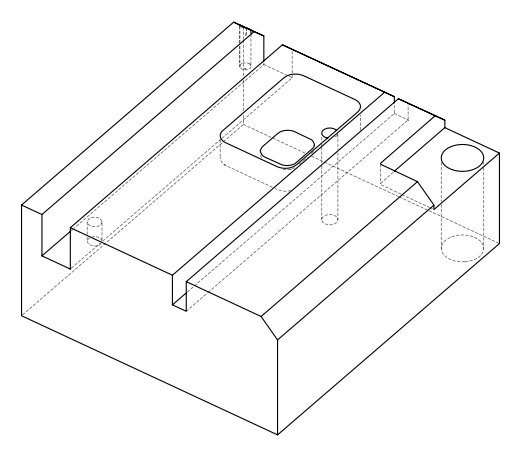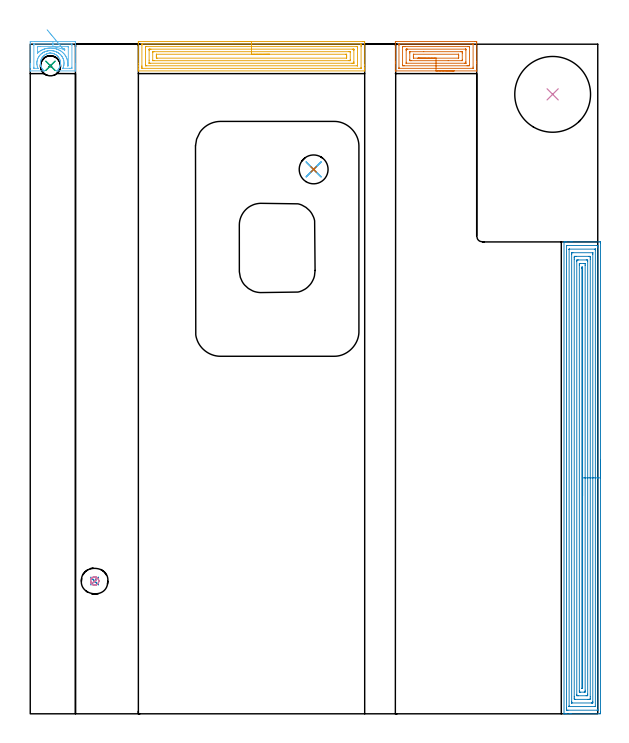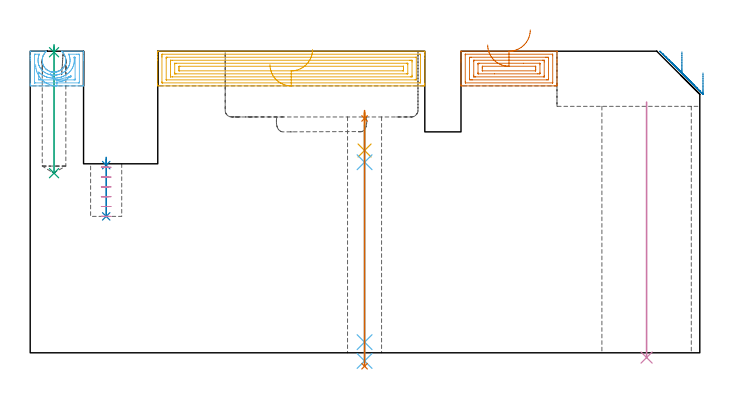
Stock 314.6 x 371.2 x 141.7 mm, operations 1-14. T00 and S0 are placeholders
(PLAN: 19 operations, 12 tool changes, 143.3 min)
(1 SPOT_DRILL | STEP1HOLE_1 | NXT0321_9005460120000 | 0.04 min | 3403 mm3)
(2 SPOT_DRILL_1 | STEP1POCKET | NXT0321_9005460120000 | 0.04 min | 5881 mm3)
(3 SPOT_DRILL_2 | STEP1POCKET_1 | NXT0321_9005460120000 | 0.03 min | 0 mm3)
(4 INDEXABLE_INSERT_DRILL_THROUGH_HOLE_FROM_SOLID | STEP1HOLE | NXT0302_036 | 0.49 min | 196236 mm3)
(5 DRILL_BLIND_HOLE_INTO_CENTER | STEP1HOLE_1 | NXT0301_076 | 0.08 min | 1294 mm3)
(6 GUN_DRILL_THROUGH_HOLE | STEP1HOLE_1 | UGT0307_007 | 0.56 min | 7534 mm3)
(7 DRILL_TO_ENLARGE_THROUGH_HOLE | STEP1HOLE_1 | UGT0301_006 | 0.48 min | 16206 mm3)
(8 DRILL_BLIND_HOLE_INTO_CENTER_1 | STEP1POCKET | NXT0301_128 | 0.12 min | 2759 mm3)
(9 DRILL_BLIND_HOLE_INTO_CENTER_2 | STEP1POCKET_1 | UGT0301_222 | 0.24 min | 5304 mm3)
(10 MILL_ROUGH_BLIND_HOLE_CONTOUR | STEP1POCKET | NXT0201_013 | Spiral | 0.6 min | 3013 mm3)
(11 AREA_MILL | FG_CHAMFER_SURFACE | UGT0205_001 | 6.34 min | 18645 mm3)
(12 AREA_MILL_1 | FG_CHAMFER_SURFACE_1 | UGT0205_001 | 1.34 min | 3902 mm3)
(13 AREA_MILL_2 | FG_CHAMFER_SURFACE_2 | UGT0205_001 | 2.48 min | 7832 mm3)
(14 AREA_MILL_3 | FG_CHAMFER_SURFACE_3 | UGT0205_001 | 16.96 min | 54983 mm3)
(15 MILL_CORNER_NOTCH_RECTANGULAR | CORNER_NOTCH_RECTANGULAR | NXT0201_008 | Follow Part, ap 1.5, ae 75% | 67 min | 151961 mm3)
(16 MILL_RECTANGULAR_POCKET | POCKET_RECTANGULAR_STRAIGHT | UGT0201_095 | Follow Part, ap 5, ae 75% | 3.39 min | 73645 mm3)
(17 MILL_RECTANGULAR_POCKET_1 | POCKET_RECTANGULAR_STRAIGHT_1 | UGT0201_095 | Follow Part, ap 5, ae 75% | 14.38 min | 291949 mm3)
(18 MILL_RECTANGULAR_SLOT | SLOT_RECTANGULAR | UGT0201_004 | Follow Part, ap 8, ae 75% | 12.37 min | 673883 mm3)
(19 MILL_RECTANGULAR_SLOT_1 | SLOT_RECTANGULAR_1 | NXT0201_012 | Follow Part, ap 4, ae 75% | 16.38 min | 237424 mm3)
(TOOL NXT0321_9005460120000 | NC Spot Drill, 142deg, 12mm, Carbide, Uncoated | D12 PA142 FL30 Z2)
(TOOL NXT0302_036 | Index. Insert Drill 42mm [880-D4200L50-05] | D42 PA176 FL210 Z2)
(TOOL NXT0301_076 | Carbide Drill 10.5mm [860.1-1050-032A1-MM 2214] | D10.5 PA140 FL55 Z2)
(TOOL UGT0307_007 | Gun Drill 10 mm | D10 PA130 FL24 Z1)
(TOOL UGT0301_006 | Twist Drill 16 mm | D16 PA118 FL120 Z2)
(TOOL NXT0301_128 | Carbide Drill 12mm [861.1-1200-036A1-GP GC34] | D12 PA150 FL37.4 Z2)
(TOOL UGT0301_222 | Twist Drill 11.1 mm | D11.1 PA118 FL92 Z2)
(TOOL NXT0201_013 | ENDMILL 10mm | D10 FL30 Z4)
(TOOL UGT0205_001 | Chamfer Mill 20 x 3 x 45 deg. | D20 FL50 Z2)
(TOOL NXT0201_008 | ENDMILL 6mm [2P460-0600-NA 1630] | D6 FL26 Z6)
(TOOL UGT0201_095 | End mill 20 mm | D20 R3 FL38 Z4)
(TOOL UGT0201_004 | End Mill 32 mm | D32 FL53 Z6)
(TOOL NXT0201_012 | ENDMILL 16mm [2P460-1600-NA 1630] | D16 FL38 Z6)
(OP 1 SPOT_DRILL)
G17 G21 G94 G90
T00 M6
G54
G17 G0 G90 X157.1 Y301.8 S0 M3
G43 Z151.7 H0
G94 G81 G98 Z110.111 F250. R113.8
G80
M5
M2
(OP 2 SPOT_DRILL_1)
G17 G21 G94 G90
T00 M6
G54
G17 G0 G90 X35.7 Y73.6 S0 M3
G43 Z151.7 H0
G94 G81 G98 Z88.172 F250. R91.8
G80
M5
M2
(OP 3 SPOT_DRILL_2)
G17 G21 G94 G90
T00 M6
G54
G17 G0 G90 X11.2 Y359.2 S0 M3
G43 Z151.7 H0
G94 G81 G98 Z141.222 F250. R144.7
G80
M5
M2
(OP 4 INDEXABLE_INSERT_DRILL_THROUGH_HOLE_FROM_SOLID)
G17 G21 G94 G90
T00 M6
G54
G17 G0 G90 X289.6 Y343.4 S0 M3
G43 Z151.7 H1
G94 G81 G98 Z-2.233 F250. R117.8
G80
M5
M2
(OP 5 DRILL_BLIND_HOLE_INTO_CENTER)
G17 G21 G94 G90
T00 M6
G54
G17 G0 G90 X157.1 Y301.8 S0 M3
G43 Z151.7 H1
G94 G81 G98 Z95.05 F250. R112.8
G80
M5
M2
(OP 6 GUN_DRILL_THROUGH_HOLE)
G17 G21 G94 G90
T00 M6
G54
G17 G0 G90 X157.1 Y301.8 M8
G43 Z151.7 H0
Z107.07
S716 M3
G94 G1 Z89.538 F125. M26
G4 X.084
Z5. F250.
G4 X.084
Z-3.832 F125.
G4 X.084
M5
M9
G0 Z107.07
Z151.7
M2
(OP 7 DRILL_TO_ENLARGE_THROUGH_HOLE)
G17 G21 G94 G90
T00 M6
G54
G17 G0 G90 X157.1 Y301.8 S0 M3
G43 Z151.7 H0
G94 G73 G98 Z-6.307 F250. Q14.638 R112.8
G80
M5
M2
(OP 8 DRILL_BLIND_HOLE_INTO_CENTER_1)
G17 G21 G94 G90
T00 M6
G54
G17 G0 G90 X35.7 Y73.6 S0 M3
G43 Z151.7 H1
G94 G81 G98 Z64.1 F250. R90.8
G80
M5
M2
(OP 9 DRILL_BLIND_HOLE_INTO_CENTER_2)
G17 G21 G94 G90
T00 M6
G54
G17 G0 G90 X11.2 Y359.2 S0 M3
G43 Z151.7 H0
G94 G81 G98 Z84.4 F250. R143.7
G80
M5
M2
(OP 10 MILL_ROUGH_BLIND_HOLE_CONTOUR)
G17 G21 G94 G90
T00 M6
G54
G17 G0 G90 X35.7 Y73.6 S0 M3
G43 Z151.7 H0
Z87.183
G94 G3 X35.958 Y75.642 R1.037 F250.
X33.472 Y74.172 R2.042
X35.128 Y71.372 R2.3
X33.472 Y74.172 R-2.3
X34.3 Y72.772 R1.15
X35.7 Y73.6 R1.15
G0 Z82.567
G3 X35.958 Y75.642 R1.037
X33.472 Y74.172 R2.042
X35.128 Y71.372 R2.3
X33.472 Y74.172 R-2.3
X34.3 Y72.772 R1.15
X35.7 Y73.6 R1.15
G0 Z77.95
G3 X35.958 Y75.642 R1.037
X33.472 Y74.172 R2.042
X35.128 Y71.372 R2.3
X33.472 Y74.172 R-2.3
X34.3 Y72.772 R1.15
X35.7 Y73.6 R1.15
G0 Z73.333
G3 X35.958 Y75.642 R1.037
X33.472 Y74.172 R2.042
X35.128 Y71.372 R2.3
X33.472 Y74.172 R-2.3
X34.3 Y72.772 R1.15
X35.7 Y73.6 R1.15
G0 Z68.717
G3 X35.958 Y75.642 R1.037
X33.472 Y74.172 R2.042
X35.128 Y71.372 R2.3
X33.472 Y74.172 R-2.3
X34.3 Y72.772 R1.15
X35.7 Y73.6 R1.15
G0 Z64.1
G3 X35.958 Y75.642 R1.037
X33.472 Y74.172 R2.042
X35.128 Y71.372 R2.3
X33.472 Y74.172 R-2.3
X34.3 Y72.772 R1.15
X35.7 Y73.6 R1.15
G0 Z151.7
M5
M2
(OP 11 AREA_MILL)
G17 G21 G94 G90
T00 M6
G54
G17 G0 G90 X112.65 Y372.7 S1061 M3
G43 Z151.7 H0
Z135.4
G94 G1 X112.688 Z134.528 F250.
X112.802 Z133.664
X112.991 Z132.812
X113.253 Z131.98
X113.587 Z131.174
X113.99 Z130.4
X114.458 Z129.664
X114.99 Z128.972
X115.579 Z128.329
X116.222 Z127.74
X116.914 Z127.208
X117.65 Z126.74
X118.424 Z126.337
X119.23 Z126.003
X120.062 Z125.741
X120.914 Z125.552
X121.778 Z125.438
X122.65 Z125.4
X184.193
X184.775 Y372.699 Z125.401
X185.35 Y372.694 Z125.404
X185.392 Y372.692 Z125.406
X185.396 Y372.12 Z125.977
X185.4 Y371.497 Z126.6
Y359.652 Z138.443
Y358.226 Z139.87
Y357.87 Z140.225
Y357.159 Z140.94
Y356.863 Z141.237
Y356.454 Z141.638
X185.39 Y356.403 Z141.688
X185.221 Y356.4 Z141.7
X60.078
X59.91 Y356.403 Z141.688
X59.907 Y356.451 Z141.64
X59.9 Y356.863 Z141.237
Y357.159 Z140.941
Y357.87 Z140.225
Y359.117 Z138.98
Y360.542 Z137.553
Y371.853 Z126.245
X59.902 Y372.12 Z125.977
X59.908 Y372.692 Z125.406
X59.95 Y372.694 Z125.404
X60.525 Y372.7 Z125.4
X122.65
Y371.286 Z126.814
X183.043 Z126.815
X183.156 Y371.284 Z126.816
X183.373 Y371.279 Z126.821
X183.39 Y371.23 Z126.87
X183.398 Y370.82 Z127.28
X183.4 Y370.339 Z127.761
Y369.927 Z128.173
X183.399 Y358.35 Z139.75
X183.393 Y357.87 Z140.23
X183.39 Y357.826 Z140.274
X183.212 Y357.818 Z140.282
X183.099 Y357.815 Z140.285
X183.043 Y357.814 Z140.286
X62.257
X62.144 Y357.816 Z140.284
X61.926 Y357.821 Z140.279
X61.91 Y357.87 Z140.23
X61.902 Y358.28 Z139.82
X61.9 Y358.761 Z139.339
Y359.173 Z138.927
X61.901 Y370.75 Z127.35
X61.907 Y371.23 Z126.87
X61.91 Y371.274 Z126.826
X62.088 Y371.282 Z126.818
X62.201 Y371.285 Z126.815
X62.257 Y371.286 Z126.814
X122.65
Y369.871 Z128.229
X180.775
X181.199 Y369.869 Z128.231
X181.34 Y369.867 Z128.233
X181.383 Y369.865 Z128.235
X181.39 Y369.782 Z128.318
X181.395 Y369.649 Z128.451
X181.399 Y369.448 Z128.652
X181.4 Y369.248 Z128.852
X181.399 Y359.453 Z138.647
X181.391 Y359.252 Z138.848
X181.389 Y359.234 Z138.866
X181.383 Y359.232 Z138.868
X181.358 Y359.23 Z138.87
X181.305 Y359.229 Z138.871
X181.199
X64.525
X64.101 Y359.231 Z138.869
X63.96 Y359.233 Z138.867
X63.917 Y359.235 Z138.865
X63.91 Y359.318 Z138.782
X63.905 Y359.451 Z138.649
X63.901 Y359.652 Z138.448
X63.9 Y359.852 Z138.248
X63.901 Y369.647 Z128.453
X63.909 Y369.848 Z128.252
X63.911 Y369.866 Z128.234
X63.917 Y369.868 Z128.232
X63.942 Y369.87 Z128.23
X63.995 Y369.871 Z128.229
X64.101
X122.65
Y368.457 Z129.643
X178.618
X179.329 Y368.455 Z129.645
X179.369 Y368.453 Z129.647
X179.386 Y368.451 Z129.649
X179.39 Y368.435 Z129.665
X179.395 Y368.328 Z129.772
X179.398 Y368.111 Z129.989
X179.4 Y367.678 Z130.422
Y361.444 Z136.656
X179.398 Y360.993 Z137.107
X179.394 Y360.773 Z137.327
X179.39 Y360.665 Z137.435
X179.384 Y360.649 Z137.451
X179.362 Y360.647 Z137.453
X179.308 Y360.645 Z137.455
X178.517 Y360.643 Z137.457
X178.417
X66.682
X65.971 Y360.645 Z137.455
X65.931 Y360.647 Z137.453
X65.914 Y360.649 Z137.451
X65.91 Y360.665 Z137.435
X65.905 Y360.772 Z137.328
X65.902 Y360.989 Z137.111
X65.9 Y362.323 Z135.777
Y367.656 Z130.444
X65.902 Y368.107 Z129.993
X65.906 Y368.327 Z129.773
X65.91 Y368.435 Z129.665
X65.916 Y368.451 Z129.649
X65.938 Y368.453 Z129.647
X65.992 Y368.455 Z129.645
X66.783 Y368.457 Z129.643
X66.883
X122.65
Y367.043 Z131.057
X176.73
X177.359 Y367.04 Z131.06
X177.383 Y367.037 Z131.063
X177.39 Y367.035 Z131.065
X177.396 Y367.003 Z131.097
X177.399 Y366.777 Z131.323
X177.4 Y362.546 Z135.554
X177.398 Y362.323 Z135.777
X177.394 Y362.157 Z135.943
X177.39 Y362.075 Z136.025
X177.382 Y362.064 Z136.036
X177.341 Y362.061 Z136.039
X177.265 Y362.059 Z136.041
X176.997 Y362.057 Z136.043
X176.73
X68.57
X67.941 Y362.06 Z136.04
X67.917 Y362.063 Z136.037
X67.91 Y362.065 Z136.035
X67.904 Y362.097 Z136.003
X67.901 Y362.323 Z135.777
X67.9 Y366.554 Z131.546
X67.902 Y366.777 Z131.323
X67.906 Y366.943 Z131.157
X67.91 Y367.025 Z131.075
X67.918 Y367.036 Z131.064
X67.959 Y367.039 Z131.061
X68.035 Y367.041 Z131.059
X68.303 Y367.043 Z131.057
X68.57
X122.65
Y365.629 Z132.471
X174.942 Y365.628 Z132.472
X175.202 Y365.627 Z132.473
X175.324 Y365.624 Z132.476
X175.379 Y365.622 Z132.478
X175.39 Y365.595 Z132.505
X175.397 Y365.433 Z132.667
X175.399 Y364.995 Z133.105
X175.4 Y364.539 Z133.561
Y364.105 Z133.995
X175.398 Y363.65 Z134.45
X175.391 Y363.497 Z134.603
X175.389 Y363.477 Z134.623
X175.378 Y363.475 Z134.625
X175.339 Y363.473 Z134.627
X175.26 Y363.472 Z134.628
X70.358
X70.098 Y363.473 Z134.627
X69.976 Y363.476 Z134.624
X69.921 Y363.478 Z134.622
X69.91 Y363.505 Z134.595
X69.903 Y363.667 Z134.433
X69.901 Y364.105 Z133.995
X69.9 Y364.561 Z133.539
Y364.995 Z133.105
X69.902 Y365.45 Z132.65
X69.909 Y365.603 Z132.497
X69.911 Y365.623 Z132.477
X69.922 Y365.625 Z132.475
X69.961 Y365.627 Z132.473
X70.04 Y365.628 Z132.472
X122.65 Y365.629 Z132.471
X123.522 Z132.509
X124.386 Z132.623
X125.238 Z132.812
X126.07 Z133.074
X126.876 Z133.408
X127.65 Z133.811
X128.386 Z134.28
X129.078 Z134.811
X129.721 Z135.4
X130.31 Z136.043
X130.842 Z136.735
X131.31 Z137.471
X131.713 Z138.245
X132.047 Z139.051
X132.309 Z139.883
X132.498 Z140.735
X132.612 Z141.6
X132.65 Z142.471
G0 Z151.7
M5
M2
(OP 12 AREA_MILL_1)
G17 G21 G94 G90
T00 M6
G54
G17 G0 G90 X2.55 Y372.7 S1061 M3
G43 Z151.7 H0
Z135.4
G94 G1 X2.588 Z134.528 F250.
X2.702 Z133.664
X2.891 Z132.812
X3.153 Z131.98
X3.487 Z131.174
X3.89 Z130.4
X4.358 Z129.664
X4.89 Z128.972
X5.479 Z128.329
X6.122 Z127.74
X6.814 Z127.208
X7.55 Z126.74
X8.324 Z126.337
X9.13 Z126.003
X9.962 Z125.741
X10.813 Z125.552
X11.678 Z125.438
X12.55 Z125.4
X24.547
X24.861 Y372.696 Z125.402
X25.09 Y372.691 Z125.405
X25.1 Y372.457 Z125.64
Y360.542 Z137.552
Y359.869 Z138.229
Y359.652 Z138.445
Y358.978 Z139.119
Y358.761 Z139.335
Y358.326 Z139.773
Y357.414 Z140.685
Y356.98 Z141.119
Y356.683 Z141.416
Y356.433 Z141.659
X25.091 Y356.403 Z141.689
X24.992 Y356.4 Z141.7
X14.772
X14.729 Y356.405 Z141.692
X14.753 Y356.436 Z141.663
X14.763 Y356.447 Z141.653
X14.772 Y356.456 Z141.644
X15.186 Y356.853 Z141.247
X15.574 Y357.29 Z140.81
X15.648 Y357.384 Z140.716
X15.904 Y357.774 Z140.326
X16.133 Y358.176 Z139.924
X16.332 Y358.615 Z139.485
X16.499 Y359.062 Z139.038
X16.533 Y359.17 Z138.93
X16.622 Y359.557 Z138.543
X16.689 Y359.948 Z138.152
X16.731 Y360.391 Z137.709
X16.738 Y360.835 Z137.265
X16.709 Y361.279 Z136.821
X16.644 Y361.721 Z136.379
X16.533 Y362.23 Z135.87
X16.473 Y362.419 Z135.681
X16.406 Y362.607 Z135.493
X16.213 Y363.055 Z135.045
X15.985 Y363.493 Z134.607
X15.648 Y364.015 Z134.085
X15.502 Y364.2 Z133.9
X15.348 Y364.379 Z133.721
X15.063 Y364.672 Z133.428
X14.772 Y364.942 Z133.158
X14.763 Y364.95 Z133.15
X14.705 Y364.995 Z133.103
X14.559 Y365.111 Z132.988
X14.347 Y365.265 Z132.834
X13.878 Y365.55 Z132.547
X13.439 Y365.765 Z132.333
X13.334 Y365.807 Z132.292
X12.993 Y365.942 Z132.154
X12.711 Y366.028 Z132.069
X12.612 Y366.057 Z132.039
X12.55 Y366.071 Z132.023
X12.249 Y366.146 Z131.953
X12.228 Y366.151 Z131.948
X12.107 Y366.171 Z131.929
X12.016 Y366.182 Z131.918
X11.666 Y366.222 Z131.874
X11.389 Y366.24 Z131.851
X11.222 Y366.247 Z131.852
X11.217
X11.056 Y366.246
X10.946 Y366.236 Z131.856
X10.779 Y366.226 Z131.87
X10.723 Y366.22 Z131.877
X10.606 Y366.206 Z131.889
X10.475 Y366.193 Z131.906
X10.337 Y366.177 Z131.922
X10.172 Y366.151 Z131.948
X10.116 Y366.138 Z131.961
X9.884 Y366.08 Z132.014
X9.81 Y366.064 Z132.033
X9.773 Y366.053 Z132.044
X9.452 Y365.957 Z132.138
X9.44 Y365.952 Z132.143
X9.15 Y365.841 Z132.258
X9.006 Y365.784 Z132.313
X8.995 Y365.779 Z132.318
X8.567 Y365.574 Z132.524
X8.057 Y365.266 Z132.834
X7.682 Y364.986 Z133.113
X7.662 Y364.968 Z133.132
X7.358 Y364.692 Z133.408
X7.054 Y364.379 Z133.721
X6.797 Y364.076 Z134.024
X6.596 Y363.789 Z134.311
X6.413 Y363.493 Z134.607
X6.187 Y363.055 Z135.045
X5.994 Y362.607 Z135.493
X5.912 Y362.38 Z135.72
X5.824 Y362.052 Z136.048
X5.753 Y361.721 Z136.379
X5.691 Y361.279 Z136.821
X5.662 Y360.835 Z137.265
X5.669 Y360.391 Z137.709
X5.712 Y359.948 Z138.152
X5.792 Y359.503 Z138.597
X5.899 Y359.062 Z139.038
X5.912 Y359.02 Z139.08
X6.076 Y358.594 Z139.506
X6.268 Y358.176 Z139.924
X6.518 Y357.743 Z140.357
X6.797 Y357.322 Z140.778
X7.022 Y357.054 Z141.046
X7.233 Y356.83 Z141.27
X7.685 Y356.405 Z141.693
X7.684 Y356.401 Z141.697
X7.683 Y356.4 Z141.698
X7.662 Z141.7
X0.108
X0.01 Y356.403 Z141.689
X0.007 Y356.431 Z141.661
X0. Y356.683 Z141.416
Y358.326 Z139.773
Y358.761 Z139.335
Y358.978 Z139.119
Y359.652 Z138.445
Y359.869 Z138.229
Y360.542 Z137.552
Y371.784 Z126.313
X0.001 Y372.12 Z125.976
X0.003 Y372.671 Z125.425
X0.007 Y372.691 Z125.405
X0.553 Y372.7 Z125.4
X12.55
Y371.286 Z126.814
X22.77 Y371.285 Z126.815
X22.826 Y371.284 Z126.816
X22.937 Y371.279 Z126.821
X23.09 Y371.27 Z126.83
X23.092 Y371.23 Z126.87
X23.099 Y370.669 Z127.431
Y358.431 Z139.669
X23.092 Y357.87 Z140.23
X23.09 Y357.83 Z140.27
X22.937 Y357.821 Z140.279
X22.826 Y357.816 Z140.284
X22.77 Y357.815 Z140.285
X21.937 Y357.814 Z140.286
X18.27 Y357.815 Z140.285
X18.159 Y357.818 Z140.282
X18.092 Y357.821 Z140.279
X18.088 Y357.835 Z140.265
X18.101 Y357.87 Z140.23
X18.326 Y358.421 Z139.679
X18.416 Y358.671 Z139.429
X18.443 Y358.761 Z139.339
X18.596 Y359.381 Z138.719
X18.643 Y359.652 Z138.448
X18.704 Y360.164 Z137.936
X18.724 Y360.542 Z137.558
X18.717 Y361.041 Z137.059
X18.687 Y361.433 Z136.667
X18.587 Y362.062 Z136.038
X18.529 Y362.323 Z135.777
X18.488 Y362.493 Z135.607
X18.326 Y362.996 Z135.104
X18.234 Y363.214 Z134.886
X18.161 Y363.38 Z134.72
X17.778 Y364.105 Z133.995
X17.646 Y364.313 Z133.787
X17.438 Y364.631 Z133.469
X17.147 Y364.995 Z133.105
X16.861 Y365.308 Z132.792
X16.549 Y365.615 Z132.485
X16.25 Y365.886 Z132.214
X15.915 Y366.144 Z131.956
X15.66 Y366.323 Z131.777
X15.379 Y366.495 Z131.605
X14.88 Y366.777 Z131.323
X14.772 Y366.832 Z131.268
X14.665 Y366.884 Z131.216
X13.883 Y367.203 Z130.897
X13.275 Y367.386 Z130.714
X12.994 Y367.454 Z130.646
X12.611 Y367.533 Z130.567
X12.176 Y367.597 Z130.503
X12.138 Y367.601 Z130.499
X12.106 Y367.604 Z130.496
X11.671 Y367.638 Z130.462
X11.223 Y367.661 Z130.439
X11.217
X10.782 Y367.642 Z130.458
X10.383 Y367.612 Z130.488
X10.328 Y367.607 Z130.493
X9.938 Y367.556 Z130.544
X9.605 Y367.502 Z130.598
X9.529 Y367.487 Z130.613
X9.44 Y367.466 Z130.634
X8.897 Y367.321 Z130.779
X8.746 Y367.276 Z130.824
X8.551 Y367.214 Z130.886
X8.236 Y367.093 Z131.007
X7.998 Y366.999 Z131.101
X7.662 Y366.848 Z131.252
X7.614 Y366.825 Z131.275
X7.519 Y366.777 Z131.323
X7.044 Y366.505 Z131.595
X6.774 Y366.341 Z131.759
X6.506 Y366.154 Z131.946
X6.152 Y365.886 Z132.214
X5.885 Y365.644 Z132.456
X5.559 Y365.326 Z132.774
X5.256 Y364.995 Z133.105
X4.996 Y364.677 Z133.423
X4.763 Y364.338 Z133.762
X4.619 Y364.105 Z133.995
X4.439 Y363.773 Z134.327
X4.168 Y363.214 Z134.886
X4.149 Y363.173 Z134.927
X4.107 Y363.077 Z135.023
X3.921 Y362.51 Z135.59
X3.871 Y362.323 Z135.777
X3.761 Y361.78 Z136.32
X3.713 Y361.433 Z136.667
X3.679 Y360.972 Z137.128
X3.677 Y360.542 Z137.558
X3.707 Y360.053 Z138.047
X3.759 Y359.652 Z138.448
X3.897 Y358.971 Z139.129
X3.955 Y358.761 Z139.339
X4.107 Y358.331 Z139.769
X4.298 Y357.87 Z140.23
X4.317 Y357.821 Z140.279
X4.219 Y357.817 Z140.283
X4.163 Y357.815 Z140.285
X2.33
X2.274 Y357.816 Z140.284
X2.163 Y357.821 Z140.279
X2.01 Y357.83 Z140.27
X2.008 Y357.87 Z140.23
X2.001 Y358.431 Z139.669
X2. Y370.67 Z127.43
X2.004 Y371.23 Z126.87
X2.006 Y371.27 Z126.83
X2.008 Y371.275 Z126.825
X2.033 Y371.279 Z126.821
X2.106 Y371.283 Z126.817
X2.218 Y371.285 Z126.815
X2.274 Y371.286 Z126.814
X12.55
Y369.872 Z128.228
X20.571 Y369.871 Z128.229
X20.993 Y369.869 Z128.231
X21.052 Y369.867 Z128.233
X21.081 Y369.865 Z128.235
X21.09 Y369.771 Z128.329
X21.097 Y369.556 Z128.544
X21.099 Y369.448 Z128.652
Y359.545 Z138.555
X21.096 Y359.436 Z138.664
X21.088 Y359.235 Z138.865
X20.993 Y359.232 Z138.868
X20.852 Y359.23 Z138.87
X20.739 Y359.229 Z138.871
X20.664 Y359.23 Z138.87
X20.621 Y359.233 Z138.867
X20.607 Y359.234 Z138.866
X20.687 Y359.958 Z138.142
X20.724 Y360.542 Z137.558
X20.722 Y360.814 Z137.286
X20.69 Y361.433 Z136.667
X20.646 Y361.78 Z136.32
X20.55 Y362.323 Z135.777
X20.405 Y362.913 Z135.187
X20.301 Y363.214 Z134.886
X20.104 Y363.718 Z134.382
X19.912 Y364.105 Z133.995
X19.711 Y364.498 Z133.602
X19.401 Y364.995 Z133.105
X19.215 Y365.28 Z132.82
X18.714 Y365.886 Z132.214
X18.326 Y366.289 Z131.811
X17.804 Y366.777 Z131.323
X17.438 Y367.063 Z131.037
X17.086 Y367.314 Z130.786
X16.549 Y367.65 Z130.45
X16.52 Y367.667 Z130.433
X15.958 Y367.965 Z130.135
X15.66 Y368.105 Z129.995
X14.905 Y368.424 Z129.676
X14.772 Y368.474 Z129.626
X14.709 Y368.495 Z129.605
X14.509 Y368.558 Z129.542
X13.883 Y368.734 Z129.366
X13.651 Y368.79 Z129.31
X12.994 Y368.921 Z129.179
X12.577 Y368.976 Z129.124
X12.106 Y369.025 Z129.075
X11.608 Y369.057 Z129.043
X11.217 Y369.069 Z129.031
X10.72 Y369.056 Z129.044
X10.328 Y369.028 Z129.072
X9.901 Y368.986 Z129.114
X9.44 Y368.926 Z129.174
X9.125 Y368.873 Z129.227
X8.551 Y368.739 Z129.361
X8.407 Y368.702 Z129.398
X7.882 Y368.558 Z129.542
X7.716 Y368.504 Z129.596
X7.662 Y368.485 Z129.615
X7.076 Y368.254 Z129.846
X6.774 Y368.122 Z129.978
X6.465 Y367.976 Z130.124
X5.884 Y367.668 Z130.432
X5.337 Y367.325 Z130.775
X4.996 Y367.085 Z131.015
X4.821 Y366.952 Z131.148
X4.598 Y366.777 Z131.323
X4.029 Y366.262 Z131.838
X4.015 Y366.25 Z131.85
X4.01 Y366.31 Z131.79
X4.005 Y366.453 Z131.647
X4.001 Y366.669 Z131.431
X4. Y366.777 Z131.323
X4.001 Y369.555 Z128.545
X4.004 Y369.664 Z128.436
X4.012 Y369.865 Z128.235
X4.107 Y369.866 Z128.234
X4.575 Y369.87 Z128.23
X4.996 Y369.871 Z128.229
X5.463 Y369.872 Z128.228
X12.55
X18.319 Y368.447 Z129.653
X18.326 Y368.45 Z129.65
X18.431 Y368.453 Z129.647
X18.945 Y368.455 Z129.645
X19.058 Y368.452 Z129.648
X19.091 Y368.45 Z129.65
X19.093 Y368.445 Z129.655
X19.096 Y368.423 Z129.677
X19.099 Y368.332 Z129.768
X19.098 Y367.92 Z130.18
X19.096 Y367.898 Z130.202
X18.95 Y368.001 Z130.099
X18.708 Y368.175 Z129.925
X18.368 Y368.408 Z129.692
X18.326 Y368.438 Z129.662
X18.319 Y368.447 Z129.653
X17.862 Y368.996 Z129.152
X17.379 Y369.576 Z128.715
X16.873 Y370.184 Z128.346
X16.349 Y370.813 Z128.047
X15.81 Y371.461 Z127.821
X15.26 Y372.121 Z127.669
X14.704 Y372.789 Z127.592
X14.146 Y373.459 Z127.591
X13.59 Y374.127 Z127.667
X13.04 Y374.787 Z127.818
X12.501 Y375.435 Z128.043
X11.976 Y376.065 Z128.341
X11.47 Y376.673 Z128.709
X10.986 Y377.254 Z129.145
X10.529 Y377.803 Z129.644
X10.101 Y378.317 Z130.205
X9.706 Y378.791 Z130.821
X9.347 Y379.223 Z131.489
G0 Z151.7
M5
M2
(OP 13 AREA_MILL_2)
G17 G21 G94 G90
T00 M6
G54
G17 G0 G90 X234.95 Y356.4 S1061 M3
G43 Z151.7 H0
G94 G1 X234.912 Z150.828 F250.
X234.798 Z149.963
X234.609 Z149.112
X234.347 Z148.28
X234.013 Z147.474
X233.61 Z146.7
X233.141 Z145.964
X232.61 Z145.272
X232.021 Z144.629
X231.378 Z144.039
X230.686 Z143.508
X229.95 Z143.04
X229.176 Z142.637
X228.37 Z142.303
X227.538 Z142.041
X226.686 Z141.852
X225.822 Z141.738
X224.95 Z141.7
X202.432
X202.409 Y356.406 Z141.691
X202.405 Y356.408 Z141.689
X202.4 Y356.484 Z141.614
Y360.607 Z137.492
Y361.433 Z136.66
Y372.12 Z125.975
X202.403 Y372.536 Z125.559
X202.41 Y372.691 Z125.405
X202.564 Y372.699 Z125.399
X202.874 Y372.7 Z125.4
X246.452 Y372.699 Z125.401
X247.026 Y372.697 Z125.403
X247.494 Y372.691 Z125.405
X247.498 Y372.596 Z125.5
X247.499 Y372.12 Z125.975
X247.5 Y371.642 Z126.453
Y361.433 Z136.66
Y360.607 Z137.492
Y356.484 Z141.614
X247.495 Y356.408 Z141.689
X247.491 Y356.406 Z141.691
X247.468 Y356.4 Z141.7
X224.95
Y357.814 Z140.286
X204.584 Y357.815 Z140.285
X204.473 Y357.818 Z140.282
X204.409 Y357.822 Z140.278
X204.405 Y357.836 Z140.264
X204.402 Y357.87 Z140.23
X204.4 Y358.112 Z139.988
X204.401 Y370.58 Z127.52
X204.41 Y371.23 Z126.87
X204.425 Y371.279 Z126.821
X204.529 Y371.284 Z126.816
X204.584 Y371.285 Z126.815
X245.316
X245.427 Y371.282 Z126.818
X245.491 Y371.278 Z126.822
X245.495 Y371.264 Z126.836
X245.498 Y371.23 Z126.87
X245.5 Y370.988 Z127.112
X245.499 Y358.52 Z139.58
X245.49 Y357.87 Z140.23
X245.475 Y357.821 Z140.279
X245.371 Y357.816 Z140.284
X245.315 Y357.815 Z140.285
X224.95 Y357.814 Z140.286
Y359.228 Z138.872
X207.289 Y359.229 Z138.871
X206.824 Y359.23 Z138.87
X206.406 Y359.236 Z138.864
X206.4 Y359.652 Z138.448
Y359.658 Z138.442
Y369.448 Z128.652
X206.406 Y369.865 Z128.235
X206.871 Y369.87 Z128.23
X207.289 Y369.871 Z128.229
X207.752 Y369.872 Z128.228
X242.611 Y369.871 Z128.229
X243.076 Y369.87 Z128.23
X243.494 Y369.865 Z128.235
X243.5 Y369.448 Z128.652
Y359.652 Z138.448
X243.494 Y359.236 Z138.864
X243.029 Y359.23 Z138.87
X242.611 Y359.229 Z138.871
X242.147 Y359.228 Z138.872
X224.95
Y360.643 Z137.457
X208.631
X208.468 Y360.645 Z137.455
X208.428 Y360.647 Z137.453
X208.414 Y360.649 Z137.451
X208.41 Y360.657 Z137.443
X208.407 Y360.714 Z137.386
X208.4 Y361.203 Z136.897
Y367.667 Z130.433
X208.402 Y368.326 Z129.774
X208.407 Y368.422 Z129.678
X208.41 Y368.446 Z129.654
X208.422 Y368.451 Z129.649
X208.468 Y368.453 Z129.647
X208.663 Y368.456 Z129.644
X209.055 Y368.457 Z129.643
X209.155
X241.269
X241.432 Y368.455 Z129.645
X241.471 Y368.453 Z129.647
X241.486 Y368.451 Z129.649
X241.49 Y368.443 Z129.657
X241.493 Y368.386 Z129.714
X241.5 Y367.897 Z130.203
Y361.433 Z136.667
X241.498 Y360.774 Z137.326
X241.493 Y360.678 Z137.422
X241.49 Y360.654 Z137.446
X241.478 Y360.649 Z137.451
X241.432 Y360.647 Z137.453
X241.237 Y360.644 Z137.456
X240.845 Y360.643 Z137.457
X240.745
X224.95
Y362.057 Z136.043
X211.085
X210.821 Y362.059 Z136.041
X210.558 Y362.064 Z136.036
X210.41 Y362.075 Z136.025
X210.404 Y362.182 Z135.918
X210.401 Y362.323 Z135.777
X210.4 Y362.748 Z135.352
Y366.311 Z131.789
X210.402 Y366.777 Z131.323
X210.406 Y366.989 Z131.111
X210.41 Y367.035 Z131.065
X210.469 Y367.039 Z131.061
X210.558 Y367.042 Z131.058
X218.129 Y367.043 Z131.057
X238.46
X239.079 Y367.04 Z131.06
X239.342 Y367.036 Z131.064
X239.49 Y367.025 Z131.075
X239.495 Y366.918 Z131.182
X239.498 Y366.777 Z131.323
X239.5 Y366.311 Z131.789
Y362.789 Z135.311
X239.498 Y362.323 Z135.777
X239.493 Y362.111 Z135.989
X239.49 Y362.065 Z136.035
X239.431 Y362.061 Z136.039
X239.342 Y362.058 Z136.042
X231.705 Y362.057 Z136.043
X224.95
Y363.471 Z134.629
X212.587
X212.498 Y363.472 Z134.628
X212.443 Y363.475 Z134.625
X212.42 Y363.477 Z134.623
X212.41 Y363.538 Z134.562
X212.402 Y363.916 Z134.184
X212.4 Y364.105 Z133.995
Y364.294 Z133.806
X212.401 Y365.373 Z132.727
X212.403 Y365.499 Z132.601
X212.41 Y365.599 Z132.501
X212.419 Y365.623 Z132.477
X212.431 Y365.625 Z132.475
X212.587 Y365.628 Z132.472
X237.313 Y365.629 Z132.471
X237.402 Y365.628 Z132.472
X237.457 Y365.625 Z132.475
X237.48 Y365.623 Z132.477
X237.49 Y365.562 Z132.538
X237.498 Y365.184 Z132.916
X237.5 Y364.995 Z133.105
Y364.806 Z133.294
Y363.916 Z134.184
X237.499 Y363.727 Z134.373
X237.497 Y363.601 Z134.499
X237.49 Y363.501 Z134.599
X237.481 Y363.477 Z134.623
X237.469 Y363.475 Z134.625
X237.313 Y363.472 Z134.628
X224.95 Y363.471 Z134.629
X224.078 Z134.667
X223.213 Z134.781
X222.362 Z134.97
X221.53 Z135.232
X220.724 Z135.566
X219.95 Z135.969
X219.214 Z136.437
X218.522 Z136.968
X217.879 Z137.558
X217.29 Z138.201
X216.758 Z138.893
X216.29 Z139.629
X215.887 Z140.403
X215.553 Z141.209
X215.291 Z142.041
X215.102 Z142.892
X214.988 Z143.757
X214.95 Z144.629
G0 Z151.7
M5
M2
(OP 14 AREA_MILL_3)
G17 G21 G94 G90
T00 M6
G54
G17 G0 G90 X316.1 Y140.8 S1061 M3
G43 Z151.7 H0
Z131.5
G94 G1 Y140.762 Z130.628 F250.
Y140.648 Z129.764
Y140.459 Z128.912
Y140.197 Z128.08
Y139.863 Z127.274
Y139.46 Z126.5
Y138.992 Z125.764
Y138.46 Z125.072
Y137.871 Z124.429
Y137.228 Z123.84
Y136.536 Z123.308
Y135.8 Z122.84
Y135.026 Z122.437
Y134.22 Z122.103
Y133.388 Z121.841
Y132.536 Z121.652
Y131.672 Z121.538
Y130.8 Z121.5
Y1.057
X316.099 Y0.596 Z121.501
X316.095 Y0.17 Z121.503
X316.092 Y0.01 Z121.506
X315.675 Y0. Z121.922
X299.843 Z137.751
X299.26 Z138.337
X298.964 Z138.633
X297.204 Z140.39
X296.611 Z140.988
X296.325 Z141.274
X296.186 Z141.413
X296.009 Y0.003 Z141.59
X295.906 Y0.01 Z141.692
X295.9 Y0.15 Z141.7
Y261.45
X295.906 Y261.59 Z141.693
X296.187 Y261.6 Z141.412
X296.611 Z140.988
X297.204 Z140.39
X299.26 Z138.337
X299.843 Z137.751
X300.431 Z137.164
X315.675 Z121.922
X315.969 Y261.597 Z121.628
X316.092 Y261.59 Z121.505
X316.099 Y261.466 Z121.499
X316.1 Y261.004 Z121.5
Y130.8
X314.686 Z122.914
X314.685 Y2.087 Z122.915
X314.684 Y2.039 Z122.916
X314.682 Y2.016 Z122.918
X314.68 Y2.011 Z122.92
X314.665 Y2.009 Z122.935
X314.29 Y2.001 Z123.31
X298.084 Z139.516
X297.576 Y2.004 Z140.024
X297.397 Y2.01 Z140.203
X297.321 Y2.033 Z140.279
X297.316 Y2.267 Z140.284
X297.315 Y2.38 Z140.285
X297.314 Y3.16 Z140.286
X297.315 Y259.513 Z140.285
X297.316 Y259.561 Z140.284
X297.318 Y259.584 Z140.282
X297.32 Y259.589 Z140.28
X297.335 Y259.591 Z140.265
X297.71 Y259.599 Z139.89
X313.916 Z123.684
X314.424 Y259.596 Z123.176
X314.603 Y259.59 Z122.997
X314.679 Y259.567 Z122.921
X314.684 Y259.333 Z122.916
X314.685 Y259.22 Z122.915
X314.686 Y258.44 Z122.914
Y130.8
X313.272 Z124.328
X313.271 Y4.164 Z124.329
X313.27 Y4.045 Z124.33
X313.267 Y4.016 Z124.333
X313.265 Y4.01 Z124.335
X313.251 Y4.006 Z124.349
X313.197 Y4.001 Z124.403
X298.964 Z138.636
X298.802 Y4.003 Z138.798
X298.757 Y4.007 Z138.843
X298.735 Y4.01 Z138.865
X298.733 Y4.022 Z138.867
X298.73 Y4.084 Z138.87
X298.729 Y4.164 Z138.871
Y4.402
Y257.436
X298.731 Y257.555 Z138.869
X298.733 Y257.584 Z138.867
X298.735 Y257.59 Z138.865
X298.749 Y257.593 Z138.851
X298.803 Y257.599 Z138.797
X313.036 Z124.564
X313.198 Y257.597 Z124.402
X313.243 Y257.593 Z124.357
X313.265 Y257.59 Z124.335
X313.267 Y257.578 Z124.333
X313.27 Y257.516 Z124.33
X313.271 Y257.436 Z124.329
Y257.198
X313.272 Y130.8 Z124.328
X311.857 Z125.743
Y6.839
X311.853 Y6.255 Z125.747
X311.85 Y6.056 Z125.75
X311.841 Y6.01 Z125.759
X311.794 Y6.007 Z125.806
X311.691 Y6.004 Z125.909
X311.277 Y6. Z126.323
X311.225 Z126.375
X300.303 Y6.001 Z137.297
X300.212 Y6.003 Z137.388
X300.166 Y6.007 Z137.434
X300.149 Y6.01 Z137.451
X300.148 Y6.023 Z137.452
X300.145 Y6.118 Z137.455
X300.143 Y6.535 Z137.457
Y6.839
X300.144 Y254.761 Z137.456
X300.147 Y255.345 Z137.453
X300.15 Y255.543 Z137.45
X300.159 Y255.59 Z137.441
X300.206 Y255.593 Z137.394
X300.309 Y255.596 Z137.291
X300.723 Y255.6 Z136.877
X300.775 Z136.825
X311.697 Y255.599 Z125.903
X311.789 Y255.597 Z125.811
X311.834 Y255.593 Z125.766
X311.851 Y255.59 Z125.749
X311.852 Y255.577 Z125.748
X311.855 Y255.482 Z125.745
X311.857 Y255.065 Z125.743
Y254.761
Y130.8
X310.443 Z127.157
Y9.514
X310.441 Y8.623 Z127.159
X310.44 Y8.58 Z127.16
X310.398 Y8.01 Z127.202
X310.129 Y8.003 Z127.471
X309.518 Y8. Z128.082
X309.253 Z128.347
X302.215 Y8.001 Z135.385
X301.602 Y8.01 Z135.998
X301.56 Y8.623 Z136.04
X301.559 Y8.667 Z136.041
X301.557 Y9.514 Z136.043
Y252.086
X301.559 Y252.977 Z136.041
X301.56 Y253.02 Z136.04
X301.602 Y253.59 Z135.998
X301.871 Y253.597 Z135.729
X302.482 Y253.599 Z135.118
X302.747 Y253.6 Z134.853
X309.785 Y253.599 Z127.815
X310.398 Y253.59 Z127.202
X310.44 Y252.977 Z127.16
X310.441 Y252.933 Z127.159
X310.443 Y252.086 Z127.157
Y130.8
X309.029 Z128.571
Y10.903
X309.026 Y10.406 Z128.574
X309.022 Y10.018 Z128.578
X308.639 Y10.008 Z128.961
X308.159 Y10.001 Z129.441
X303.761 Z133.839
X303.361 Y10.009 Z134.239
X302.978 Y10.02 Z134.622
X302.974 Y10.406 Z134.626
X302.972 Y10.801 Z134.628
Y250.697
X302.974 Y251.194 Z134.626
X302.978 Y251.582 Z134.622
X303.361 Y251.592 Z134.239
X303.841 Y251.599 Z133.759
X308.239 Z129.361
X308.639 Y251.591 Z128.961
X309.022 Y251.58 Z128.578
X309.026 Y251.194 Z128.574
X309.028 Y250.799 Z128.572
X309.029 Y130.8 Z128.571
X307.615 Z129.985
Y13.082
X307.613 Y12.338 Z129.987
X307.612 Y12.19 Z129.988
X307.608 Y12.013 Z129.992
X307.254 Y12.005 Z130.346
X307.066 Y12.001 Z130.534
X305.12 Z132.48
X304.424 Y12.004 Z133.176
X304.406 Y12.01 Z133.194
X304.392 Y12.036 Z133.208
X304.39 Y12.19 Z133.21
X304.386 Y12.935 Z133.214
X304.385 Y248.518 Z133.215
X304.387 Y249.262 Z133.213
X304.389 Y249.41 Z133.211
X304.392 Y249.587 Z133.208
X304.746 Y249.595 Z132.854
X304.934 Y249.599 Z132.666
X306.88 Z130.72
X307.576 Y249.596 Z130.024
X307.594 Y249.591 Z130.006
X307.608 Y249.564 Z129.992
X307.61 Y249.41 Z129.99
X307.614 Y248.665 Z129.986
X307.615 Y130.8 Z129.985
X306.2 Z131.4
Y14.662
Y14.459
X306.195 Y14.053 Z131.405
X306.193 Y14.008 Z131.407
X306.186 Y14.005 Z131.414
X306.16 Y14.002 Z131.44
X305.973 Y14.001 Z131.627
X305.811 Y14.01 Z131.789
X305.803 Y14.058 Z131.797
X305.801 Y14.075 Z131.799
X305.8 Y14.176 Z131.8
Y246.938
X305.801 Y247.141 Z131.799
X305.805 Y247.547 Z131.795
X305.807 Y247.592 Z131.793
X305.814 Y247.595 Z131.786
X305.84 Y247.598 Z131.76
X306.027 Y247.599 Z131.573
X306.19 Y247.59 Z131.41
X306.198 Y247.542 Z131.402
X306.199 Y247.525 Z131.401
X306.2 Y247.424 Z131.4
Y130.8
Y129.928 Z131.438
X306.201 Y129.063 Z131.551
Y128.212 Z131.74
Y127.38 Z132.003
Y126.574 Z132.336
Y125.8 Z132.739
Y125.064 Z133.208
Y124.372 Z133.739
Y123.729 Z134.328
Y123.14 Z134.972
Y122.608 Z135.664
Y122.14 Z136.399
Y121.737 Z137.173
Y121.403 Z137.979
Y121.141 Z138.811
Y120.952 Z139.663
Y120.838 Z140.528
Y120.8 Z141.399
G0 Z151.7
M5
M2
